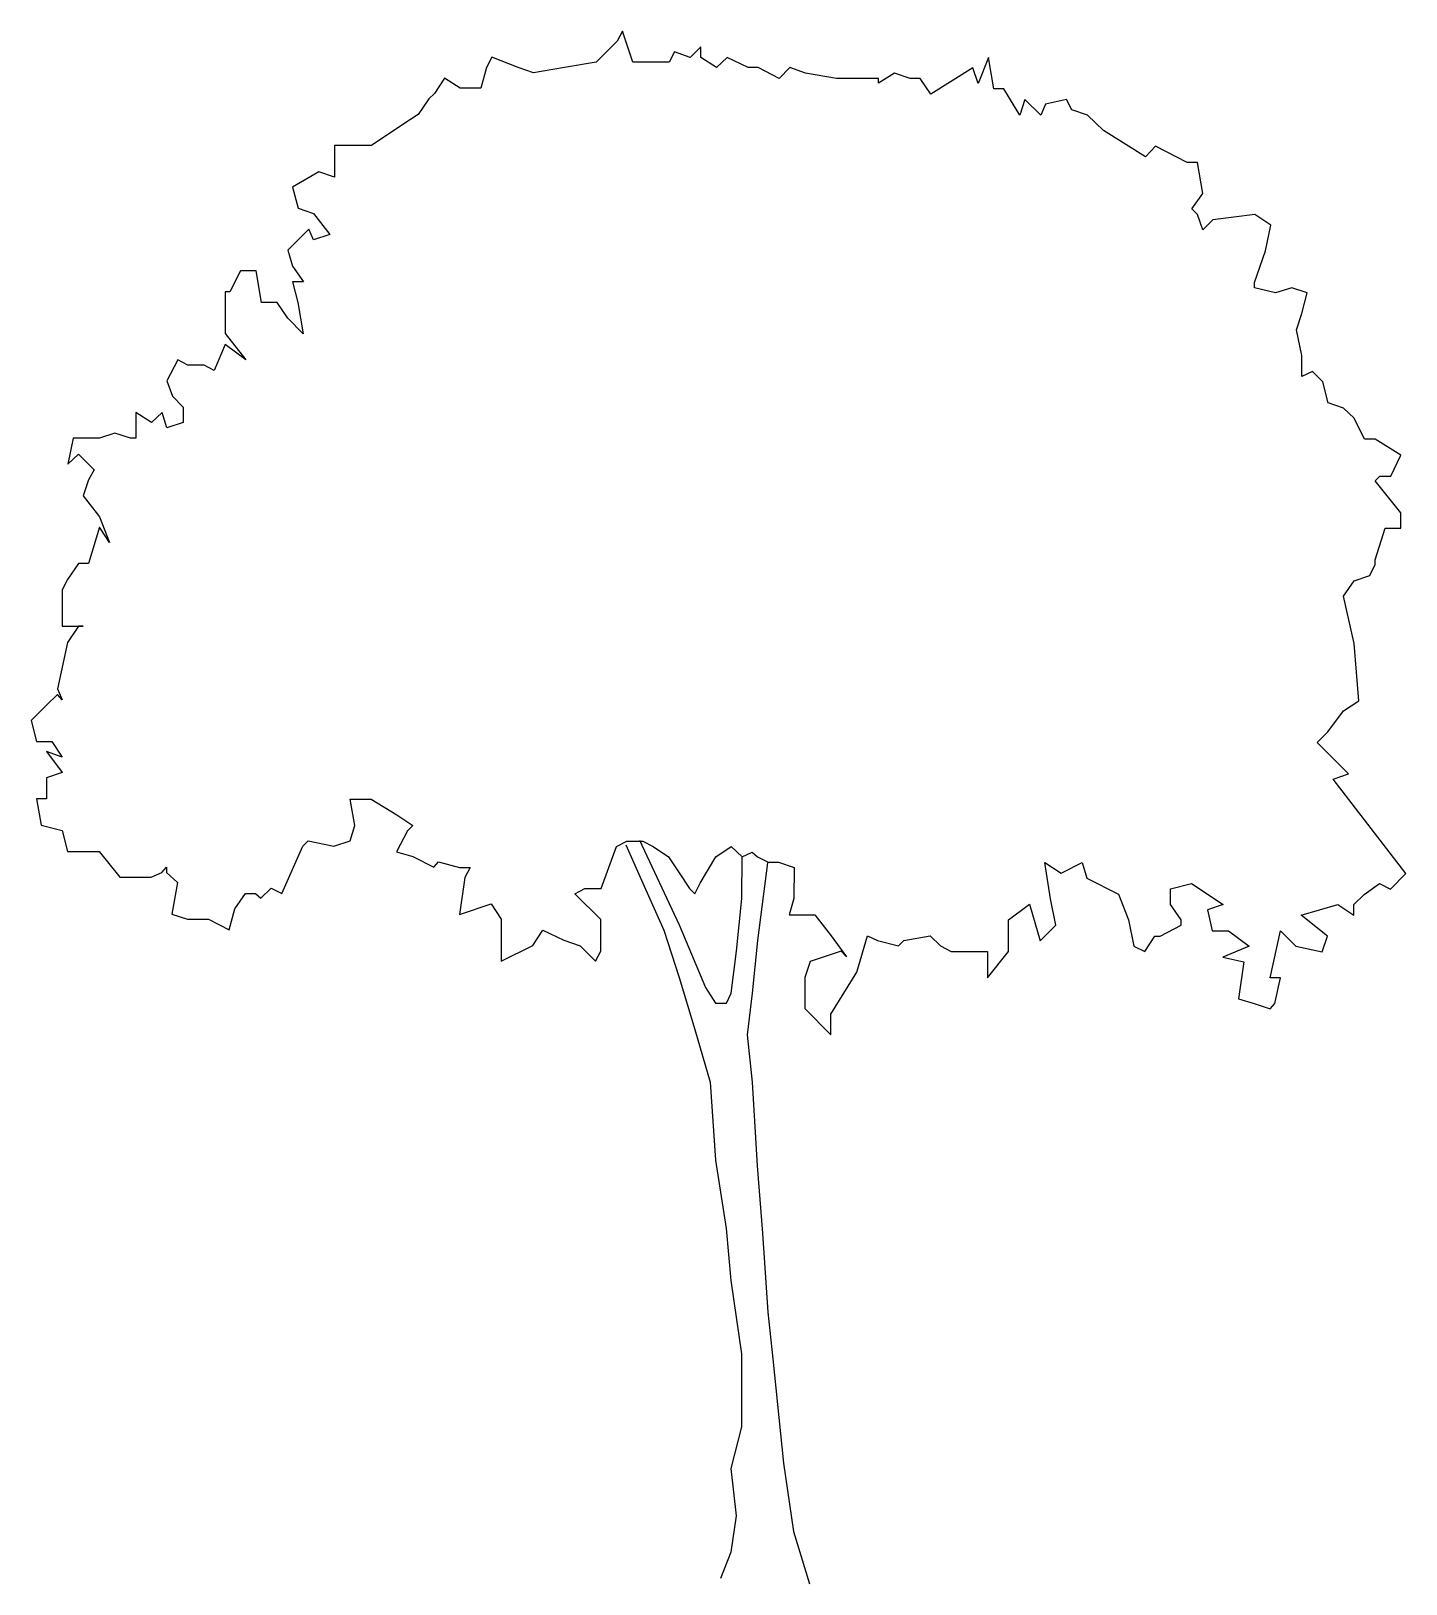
# Model space of a CAD drawing. Extents: x -1.78 to 1.55, y 0 to 3.76.
import ezdxf

# ---------------------------------------------------------------- set-up
doc = ezdxf.new("R2010")
doc.units = 0
doc.header["$LTSCALE"] = 0.4
doc.header["$MEASUREMENT"] = 0
doc.layers.add('ARBOLES', color=3, linetype='CONTINUOUS')

msp = doc.modelspace()

# ---------------------------------------------------------------- linework, layer by layer
at = {"layer": 'ARBOLES'}
msp.add_lwpolyline([(-0.8012, 3.6127), (-0.8143, 3.5997), (-0.8404, 3.5621), (-0.878, 3.5375), (-0.9534, 3.4869), (-0.9664, 3.4869), (-1.0431, 3.4869), (-1.0432, 3.4102), (-1.0808, 3.4233), (-1.1446, 3.3857), (-1.1316, 3.335), (-1.094, 3.3219), (-1.0549, 3.2712), (-1.094, 3.2582), (-1.1056, 3.2843), (-1.1563, 3.2336), (-1.1448, 3.1945), (-1.1187, 3.1569), (-1.1448, 3.1569), (-1.1318, 3.1062), (-1.1188, 3.0309), (-1.1564, 3.0686), (-1.1825, 3.1062), (-1.2201, 3.1063), (-1.2331, 3.183), (-1.2707, 3.1831), (-1.2968, 3.1324), (-1.3084, 3.1324), (-1.3085, 3.0817), (-1.3085, 3.0311), (-1.2579, 2.9673), (-1.3085, 3.005), (-1.3347, 2.9413), (-1.3593, 2.9544), (-1.3983, 2.9544), (-1.423, 2.9674), (-1.4491, 2.9168), (-1.4361, 2.8791), (-1.41, 2.853), (-1.4101, 2.8154), (-1.4492, 2.8024), (-1.4607, 2.8401), (-1.4868, 2.8155), (-1.5244, 2.8401), (-1.5245, 2.7778), (-1.5375, 2.7779), (-1.5751, 2.7895), (-1.6128, 2.7779), (-1.6765, 2.778), (-1.6896, 2.7143), (-1.6635, 2.7389), (-1.6259, 2.7012), (-1.6389, 2.6766), (-1.652, 2.6375), (-1.613, 2.5868), (-1.5884, 2.5245), (-1.613, 2.5622), (-1.6391, 2.4739), (-1.6637, 2.4739), (-1.6898, 2.4348), (-1.7029, 2.4102), (-1.7029, 2.3842), (-1.703, 2.3219), (-1.6523, 2.3218), (-1.6639, 2.3219), (-1.69, 2.2828), (-1.7147, 2.1699), (-1.7147, 2.1699), (-1.7031, 2.1438), (-1.7147, 2.1568), (-1.7408, 2.1308), (-1.7784, 2.0932), (-1.7655, 2.0425), (-1.7278, 2.0425), (-1.7032, 2.0048), (-1.7409, 2.0179), (-1.7033, 1.9671), (-1.7409, 1.9541), (-1.741, 1.9035), (-1.7656, 1.9035), (-1.754, 1.8398), (-1.7034, 1.8267), (-1.6904, 1.776), (-1.6774, 1.776), (-1.6136, 1.7759), (-1.563, 1.7136), (-1.5254, 1.7136), (-1.4877, 1.7136), (-1.4617, 1.7251), (-1.4501, 1.7382), (-1.4501, 1.7251), (-1.424, 1.7005), (-1.4371, 1.6238), (-1.3995, 1.6121), (-1.3488, 1.6121), (-1.2982, 1.586), (-1.2851, 1.6367), (-1.259, 1.6743), (-1.2344, 1.6743), (-1.2214, 1.6627), (-1.1967, 1.6873), (-1.1707, 1.6742), (-1.1199, 1.7885), (-1.1068, 1.8016), (-1.0446, 1.7885), (-1.0055, 1.8015), (-0.9939, 1.8391), (-1.0054, 1.9028), (-0.9547, 1.9028), (-0.8925, 1.8651), (-0.8534, 1.839), (-0.8665, 1.826), (-0.8926, 1.7753), (-0.8535, 1.7637), (-0.8028, 1.7376), (-0.7912, 1.7506), (-0.7406, 1.7375), (-0.7145, 1.7375), (-0.7276, 1.7129), (-0.7407, 1.6232), (-0.6639, 1.6492), (-0.6393, 1.6115), (-0.6393, 1.5985), (-0.6394, 1.5101), (-0.5626, 1.5477), (-0.538, 1.5853), (-0.4873, 1.5607), (-0.4482, 1.5476), (-0.4106, 1.5099), (-0.3976, 1.5345), (-0.3975, 1.6113), (-0.4612, 1.6736), (-0.4365, 1.6866), (-0.3974, 1.6866), (-0.3597, 1.7879), (-0.3351, 1.8009), (-0.296, 1.8009), (-0.2714, 1.7878), (-0.2338, 1.7632), (-0.2077, 1.7241), (-0.1831, 1.6864), (-0.1831, 1.6864), (-0.1701, 1.6734), (-0.1571, 1.6994), (-0.1194, 1.7631), (-0.0817, 1.7877), (-0.0557, 1.763), (-0.031, 1.7746), (-0.018, 1.763), (0.008, 1.7499), (0.0326, 1.7499), (0.0326, 1.7499), (0.0703, 1.7369), (0.0702, 1.6616), (0.0586, 1.6225), (0.1209, 1.6224), (0.1599, 1.5717), (0.1975, 1.521), (0.1845, 1.534), (0.1092, 1.5095), (0.0961, 1.4704), (0.0961, 1.4458), (0.0961, 1.3951), (0.1597, 1.3314), (0.1598, 1.382), (0.2221, 1.4833), (0.2482, 1.5716), (0.2728, 1.56), (0.3235, 1.547), (0.3366, 1.56), (0.4003, 1.5715), (0.4249, 1.5469), (0.4509, 1.5338), (0.4755, 1.5338), (0.5392, 1.5337), (0.5392, 1.47), (0.5899, 1.5337), (0.5899, 1.5337), (0.59, 1.6104), (0.6407, 1.648), (0.6667, 1.5597), (0.7044, 1.5973), (0.6914, 1.661), (0.6784, 1.7494), (0.7175, 1.7233), (0.7682, 1.7493), (0.7798, 1.7116), (0.8565, 1.6725), (0.881, 1.6102), (0.894, 1.5465), (0.9201, 1.5334), (0.9447, 1.571), (0.9577, 1.571), (1.0084, 1.5971), (1.0085, 1.6101), (0.9824, 1.6478), (0.9825, 1.6854), (1.0331, 1.6984), (1.1098, 1.6476), (1.0722, 1.6346), (1.0837, 1.584), (1.1228, 1.5839), (1.1735, 1.5462), (1.1097, 1.5202), (1.1604, 1.5086), (1.1473, 1.4188), (1.1849, 1.4072), (1.224, 1.3942), (1.2356, 1.4072), (1.2487, 1.4694), (1.2241, 1.4695), (1.2488, 1.5838), (1.2864, 1.5461), (1.3501, 1.5331), (1.3632, 1.5707), (1.2995, 1.6214), (1.3878, 1.6474), (1.4269, 1.6213), (1.4269, 1.6474), (1.4516, 1.672), (1.4892, 1.698), (1.5153, 1.6849), (1.553, 1.7226), (1.3765, 1.9515), (1.4142, 1.9645), (1.3375, 2.0398), (1.3636, 2.0659), (1.4013, 2.1165), (1.4389, 2.1411), (1.4275, 2.2801), (1.4015, 2.3945), (1.4276, 2.4322), (1.4276, 2.4322), (1.4653, 2.4452), (1.4783, 2.4712), (1.4783, 2.4828), (1.503, 2.5595), (1.516, 2.5595), (1.5407, 2.5595), (1.5407, 2.5841), (1.5407, 2.5971), (1.4785, 2.6739), (1.4901, 2.6855), (1.5161, 2.6855), (1.5408, 2.7361), (1.4786, 2.7753), (1.4525, 2.7753), (1.4279, 2.826), (1.4019, 2.8506), (1.3643, 2.8637), (1.3513, 2.9144), (1.3267, 2.939), (1.3006, 2.9275), (1.3006, 2.9391), (1.3007, 2.9782), (1.2877, 3.0404), (1.3007, 3.0795), (1.3138, 3.1302), (1.2762, 3.1418), (1.2371, 3.1302), (1.1864, 3.1419), (1.1864, 3.1549), (1.2125, 3.2316), (1.2256, 3.2939), (1.1866, 3.32), (1.0852, 3.307), (1.0606, 3.2824), (1.0476, 3.3201), (1.0345, 3.3331), (1.0606, 3.3708), (1.0477, 3.4461), (1.023, 3.4461), (0.9463, 3.4852), (0.9217, 3.4592), (0.8204, 3.523), (0.7813, 3.5607), (0.7437, 3.5737), (0.7307, 3.5984), (0.68, 3.5868), (0.6684, 3.5608), (0.6293, 3.5984), (0.6177, 3.5608), (0.5787, 3.6246), (0.5541, 3.6246), (0.5411, 3.6999), (0.5164, 3.6376), (0.5034, 3.6753), (0.402, 3.6117), (0.376, 3.6493), (0.3514, 3.6494), (0.3514, 3.6494), (0.3137, 3.6624), (0.3137, 3.6624), (0.2746, 3.6378), (0.2746, 3.6494), (0.2239, 3.6495), (0.1733, 3.6495), (0.098, 3.6626), (0.0604, 3.6757), (0.0343, 3.6496), (-0.0164, 3.6757), (-0.041, 3.6758), (-0.041, 3.6758), (-0.0917, 3.7004), (-0.1177, 3.6758), (-0.1554, 3.7005), (-0.1553, 3.7265), (-0.1814, 3.7005), (-0.2191, 3.7136), (-0.2321, 3.689), (-0.3204, 3.689), (-0.345, 3.7643), (-0.3581, 3.7397), (-0.3841, 3.7137), (-0.4088, 3.6891), (-0.4855, 3.6761), (-0.5608, 3.6632), (-0.5985, 3.6762), (-0.6622, 3.7009), (-0.6752, 3.6763), (-0.6883, 3.6256), (-0.739, 3.6257), (-0.7766, 3.6503)], close=True, dxfattribs=at)
at = {"layer": 'ARBOLES', "color": 7}
for points in [[(-0.337, 1.7922), (-0.2961, 1.6995), (-0.2455, 1.5851), (-0.2079, 1.4707), (-0.1704, 1.3447), (-0.1329, 1.2172), (-0.12, 1.0275), (-0.0941, 0.8624), (-0.0826, 0.7365), (-0.0567, 0.5583), (-0.0568, 0.3817), (-0.083, 0.2803), (-0.0701, 0.1659), (-0.0832, 0.0776), (-0.1078, 0.0139)], [(-0.304, 1.8032), (-0.2078, 1.5981), (-0.1443, 1.446), (-0.1197, 1.4083), (-0.1197, 1.4083), (-0.0936, 1.4083), (-0.082, 1.4329), (-0.0689, 1.5343), (-0.0558, 1.6617), (-0.0557, 1.763)], [(0.0062, 1.7485), (-0.0182, 1.5603), (-0.0313, 1.4329), (-0.043, 1.3315), (-0.0315, 1.2171), (-0.0187, 1.0144), (-0.0058, 0.8508), (0.0071, 0.6596), (0.0186, 0.5467), (0.0444, 0.2933), (0.0689, 0.1282), (0.1079, 0.0007)]]:
    msp.add_lwpolyline(points, dxfattribs=at)

doc.saveas('drawing.dxf')
